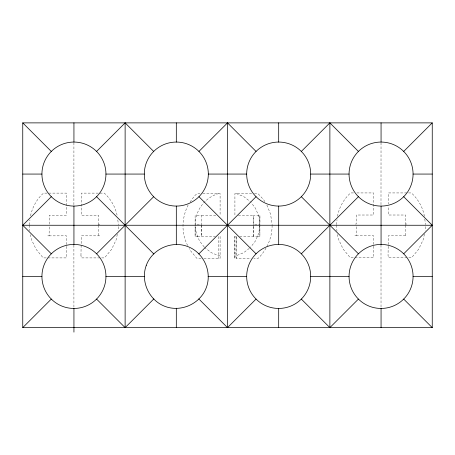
<?xml version="1.0" encoding="UTF-8"?>
<svg xmlns="http://www.w3.org/2000/svg" width="455" height="455" viewBox="0 0 455 455"><rect width="100%" height="100%" fill="white"/><g stroke="black" fill="none" stroke-linecap="round" stroke-linejoin="round"><path stroke-width="0.34" stroke-dasharray="2.27 1.71" d="M73.92 142.745L73.898 204.995M98.502 224.844L98.496 215.198L81.28 215.181L81.28 193.113L104.314 193.113C110.849 199.108 115.525 207.122 117.225 215.824M195.11 236.259L195.11 226.63L195.11 236.259L197.698 236.259M259.902 215.607L259.902 224.611L253.424 224.622L253.424 215.619L259.902 215.607L259.902 224.56L258.798 216.227L255.562 208.413L251.274 202.822M405.581 224.673L405.576 215.022L388.36 215.01L388.36 206.735M73.898 245.131L73.92 307.91M381.028 142.694L380.994 205.586M380.994 245.023L381.028 307.859M47.815 235.849L49.112 235.866L49.237 225.27M201.588 225.259L201.451 236.276L201.582 225.253M354.894 235.679L356.191 235.69L356.316 225.27M80.962 255.477L81.28 235.832L99.924 235.849M236.213 236.259L235.889 255.903L236.213 258.332L234.917 258.326L234.592 255.898L234.917 236.259L236.213 236.259L236.213 258.332L251.052 258.332M118.419 226.664L118.044 230.85M272.107 225.27C272.204 237.453 267.085 249.289 258.599 257.968L258.121 258.332L253.879 258.332M425.499 226.601L425.124 230.679M259.816 225.253L258.798 232.994L255.562 240.809L250.415 247.52M29.308 224.833L29.962 219.981M30.525 215.824C32.328 207.241 36.9 198.898 43.561 193.113L66.458 193.113L66.458 215.181L49.248 215.198L49.248 224.201L47.951 224.201M336.387 224.656L337.041 219.805M337.513 216.341C339.066 207.463 343.866 198.898 350.64 192.937L354.126 192.937M117.322 234.297L116.162 239.808L111.617 249.34L104.485 257.905L81.28 257.905L80.962 255.477M424.401 234.12L423.241 239.631L418.697 249.169L411.565 257.735L388.36 257.729L388.041 255.3L388.36 235.656L407.003 235.673M188.148 205.034C181.761 217.592 180.897 233.472 187.938 245.95M190.054 202.094L194.569 195.804L197.197 193.54L199.984 193.54M249.294 248.379L243.704 252.667L235.889 255.903L234.592 255.898M218.798 193.54C205.063 197.208 195.218 210.483 195.11 224.611L201.588 224.622L201.588 215.619L195.11 215.607L195.11 225.936M253.424 226.636L253.424 236.276L257.445 236.259M49.112 235.866L66.458 235.838L66.458 257.905L43.202 257.905L36.121 249.34L31.583 239.808L30.189 234.706M356.191 235.69L373.538 235.662L373.538 257.735L350.282 257.735L343.201 249.169L338.662 239.631L337.263 234.53M356.913 192.937L373.538 192.937L373.538 215.01L356.328 215.022L356.328 224.025L355.031 224.025M202.748 193.54L220.095 193.54L220.095 215.607M251.666 193.54L234.917 193.54L234.917 215.607M254.459 193.54L257.945 193.54L263.775 199.91L265.185 202.145M201.588 215.619L216.665 215.613M405.57 224.025L406.867 224.025M98.49 224.201L99.787 224.201M201.451 236.276L215.329 236.264M253.424 236.276L253.429 225.253M257.308 236.259L259.902 236.259L259.902 225.248M220.095 255.773L218.798 255.773L211.308 252.667L204.596 247.52M201.087 258.332L196.833 258.332L189.758 249.767L189.149 248.493M203.92 258.332L220.095 258.332L220.095 236.259L218.798 236.259L218.798 258.332M238.34 215.613L253.424 215.619L253.424 225.947M239.683 236.264L253.56 236.276M197.561 236.259L201.588 236.276M236.213 193.54L243.704 196.554L250.415 201.701M204.17 246.963L199.449 240.809L196.213 232.994L195.11 225.253M266.863 205.034L270.566 214.168L272.124 224.611M424.396 216.341C422.928 207.361 418.054 199.097 411.394 192.937L388.36 192.937L388.36 203.976M424.782 219.111L425.55 224.656M117.799 219.981L118.476 224.833M336.438 225.253L336.973 231.22M29.342 225.253L29.825 230.657M405.587 225.27L405.706 235.69M98.507 225.27L98.627 235.866M259.828 226.63L259.902 236.259M234.917 236.259L234.917 258.326"/><path stroke-width="0.68" d="M51.307 253.81L22.75 225.253L51.307 196.702A32.009 32.009 0 0 1 65.651 143.149A32.009 32.009 0 0 1 104.855 182.353A32.009 32.009 0 0 1 51.307 196.702M96.568 151.435L125.125 122.878L153.682 151.435M22.75 327.628L432.25 327.628L432.25 122.878L22.75 122.878L22.75 327.628L51.307 299.077M96.568 253.81L153.682 196.702M198.943 151.435L227.5 122.878L256.057 151.435M96.568 299.077L125.125 327.628L153.853 298.901M198.772 253.987L256.057 196.702A32.009 32.009 0 0 1 270.401 143.149A32.009 32.009 0 0 1 309.605 182.353A32.009 32.009 0 0 1 256.057 196.702M301.318 151.435L329.875 122.878L358.432 151.435M198.772 298.901L227.5 327.628L256.057 299.077A32.009 32.009 0 0 1 270.401 245.524A32.009 32.009 0 0 1 309.605 284.728A32.009 32.009 0 0 1 256.057 299.077M301.318 253.81L358.432 196.702M403.693 151.435L432.25 122.878M301.318 299.077L329.875 327.628L358.432 299.077M403.693 253.81L432.25 225.253L403.693 196.702M22.75 174.066L41.928 174.066M105.947 174.066L144.303 174.066M208.322 174.066A32.009 32.009 0 0 0 160.308 146.351A32.009 32.009 0 0 0 160.308 201.787A32.009 32.009 0 0 0 208.322 174.066L246.678 174.066M310.697 174.066L349.053 174.066M413.072 174.066A32.009 32.009 0 0 0 365.058 146.351A32.009 32.009 0 0 0 365.058 201.787A32.009 32.009 0 0 0 413.072 174.066L432.25 174.066M22.75 225.253L432.25 225.253M22.75 276.441L41.928 276.441M105.947 276.441A32.009 32.009 0 0 0 57.933 248.726A32.009 32.009 0 0 0 57.933 304.162A32.009 32.009 0 0 0 105.947 276.441L144.553 276.441M208.071 276.441L246.678 276.441M310.697 276.441L349.053 276.441M413.072 276.441A32.009 32.009 0 0 1 365.058 304.162A32.009 32.009 0 0 1 365.058 248.726A32.009 32.009 0 0 1 413.072 276.441L432.25 276.441M301.318 196.702L358.432 253.81M403.693 299.077L432.25 327.628M198.943 196.702L256.057 253.81M22.75 122.878L51.307 151.435M96.568 196.702L153.853 253.987M381.062 122.878L381.062 142.062M381.062 206.075L381.062 244.437M381.062 308.45L381.062 327.628M329.875 122.878L329.875 327.628M278.688 122.878L278.688 142.062M278.688 206.075L278.688 244.437M278.688 308.45L278.688 327.628M227.5 122.878L227.5 327.628M176.312 122.878L176.312 142.062M176.312 206.075L176.312 244.682M176.312 308.206L176.312 327.628M125.125 122.878L125.125 327.628M73.938 122.878L73.938 142.062M73.938 206.075L73.938 244.437M73.938 308.45L73.938 332.122M146.26 265.424C140.265 281.469 149.172 300.698 165.29 306.494C181.34 312.494 200.57 303.582 206.365 287.463C212.36 271.419 203.453 252.189 187.335 246.394C171.285 240.394 152.055 249.306 146.26 265.424"/></g></svg>
